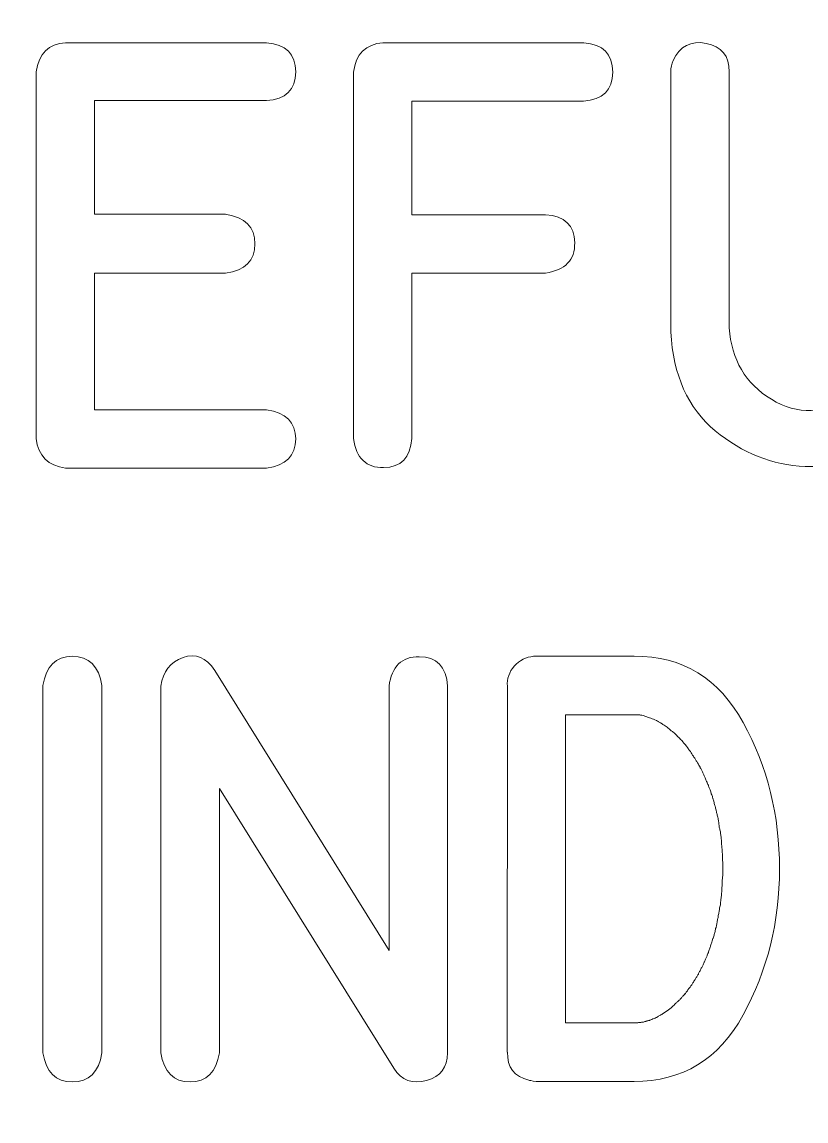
# Model space of a CAD drawing. Header units: millimetres. Extents: x -73 to 73, y -192 to 195.
# Drawn here: x -55.23 to -49.38, y 180.92 to 189.12 of the extents above; entities that cross this region are included whole.
import ezdxf

# ---------------------------------------------------------------- set-up
doc = ezdxf.new("R2010")
doc.units = ezdxf.units.MM
doc.header["$MEASUREMENT"] = 0
doc.layers.add('LED', color=7, linetype='Continuous')

msp = doc.modelspace()

# ---------------------------------------------------------------- linework, layer by layer
at = {"layer": 'LED', "color": 250, "lineweight": 9}
msp.add_open_spline([(70.6599, 74.2658), (70.9361, 74.248), (71.2072, 74.3453), (71.409, 74.5346), (71.409, 74.5346), (71.6108, 74.724), (71.7252, 74.987), (71.725, 75.2637), (71.725, 75.2637), (71.725, 75.2637), (71.725, 89.1213), (71.725, 89.1213), (71.725, 89.1213), (71.7248, 89.3867), (71.6193, 89.6411), (71.4315, 89.8287), (71.4315, 89.8287), (71.2437, 90.0162), (70.9904, 90.1215), (70.725, 90.1213), (70.725, 90.1213), (70.725, 90.1213), (68.2625, 90.1213), (68.2625, 90.1213), (68.2625, 90.1213), (65.9403, 90.1213), (63.7945, 91.3602), (62.6333, 93.3713), (62.6333, 93.3713), (61.4722, 95.3824), (61.4722, 97.8602), (62.6333, 99.8713), (62.6333, 99.8713), (63.7945, 101.8824), (65.9403, 103.1213), (68.2625, 103.1213), (68.2625, 103.1213), (68.2625, 103.1213), (70.725, 103.1213), (70.725, 103.1213), (70.725, 103.1213), (70.9904, 103.1215), (71.2448, 103.227), (71.4324, 103.4148), (71.4324, 103.4148), (71.6199, 103.6026), (71.7252, 103.8559), (71.725, 104.1213), (71.725, 104.1213), (71.725, 104.1213), (71.725, 174.8463), (71.725, 174.8463), (71.725, 174.8463), (71.7248, 175.1117), (71.6193, 175.3661), (71.4315, 175.5537), (71.4315, 175.5537), (71.2437, 175.7412), (70.9904, 175.8465), (70.725, 175.8463), (70.725, 175.8463), (70.725, 175.8463), (68.2625, 175.8463), (68.2625, 175.8463), (68.2625, 175.8463), (65.9403, 175.8463), (63.7945, 177.0852), (62.6333, 179.0963), (62.6333, 179.0963), (61.4722, 181.1074), (61.4722, 183.5852), (62.6333, 185.5963), (62.6333, 185.5963), (63.7945, 187.6074), (65.9403, 188.8463), (68.2625, 188.8463), (68.2625, 188.8463), (68.2625, 188.8463), (70.725, 188.8463), (70.725, 188.8463), (70.725, 188.8463), (70.9904, 188.8465), (71.2448, 188.952), (71.4324, 189.1398), (71.4324, 189.1398), (71.6199, 189.3276), (71.7252, 189.5809), (71.725, 189.8463), (71.725, 189.8463), (71.725, 189.8463), (71.725, 193.6206), (71.725, 193.6206), (71.725, 193.6206), (71.7248, 193.886), (71.6193, 194.1404), (71.4315, 194.328), (71.4315, 194.328), (71.2437, 194.5155), (70.9904, 194.6208), (70.725, 194.6206), (70.725, 194.6206), (70.725, 194.6206), (-70.725, 194.6206), (-70.725, 194.6206), (-70.725, 194.6206), (-70.9904, 194.6204), (-71.2448, 194.5148), (-71.4324, 194.3271), (-71.4324, 194.3271), (-71.6199, 194.1393), (-71.7252, 193.886), (-71.725, 193.6206), (-71.725, 193.6206), (-71.725, 193.6206), (-71.725, 189.8463), (-71.725, 189.8463), (-71.725, 189.8463), (-71.7248, 189.5809), (-71.6192, 189.3265), (-71.4315, 189.1389), (-71.4315, 189.1389), (-71.2437, 188.9514), (-70.9904, 188.8461), (-70.725, 188.8463), (-70.725, 188.8463), (-70.725, 188.8463), (-68.2625, 188.8463), (-68.2625, 188.8463), (-68.2625, 188.8463), (-65.9403, 188.8463), (-63.7944, 187.6074), (-62.6333, 185.5963), (-62.6333, 185.5963), (-61.4722, 183.5852), (-61.4722, 181.1074), (-62.6333, 179.0963), (-62.6333, 179.0963), (-63.7944, 177.0852), (-65.9403, 175.8463), (-68.2625, 175.8463), (-68.2625, 175.8463), (-68.2625, 175.8463), (-70.725, 175.8463), (-70.725, 175.8463), (-70.725, 175.8463), (-70.9904, 175.8461), (-71.2448, 175.7405), (-71.4324, 175.5528), (-71.4324, 175.5528), (-71.6199, 175.365), (-71.7252, 175.1117), (-71.725, 174.8463), (-71.725, 174.8463), (-71.725, 174.8463), (-71.725, 104.1213), (-71.725, 104.1213), (-71.725, 104.1213), (-71.7248, 103.8559), (-71.6192, 103.6015), (-71.4315, 103.4139), (-71.4315, 103.4139), (-71.2437, 103.2264), (-70.9904, 103.1211), (-70.725, 103.1213), (-70.725, 103.1213), (-70.725, 103.1213), (-68.2625, 103.1213), (-68.2625, 103.1213), (-68.2625, 103.1213), (-65.9403, 103.1213), (-63.7944, 101.8824), (-62.6333, 99.8713), (-62.6333, 99.8713), (-61.4722, 97.8602), (-61.4722, 95.3824), (-62.6333, 93.3713), (-62.6333, 93.3713), (-63.7944, 91.3602), (-65.9403, 90.1213), (-68.2625, 90.1213), (-68.2625, 90.1213), (-68.2625, 90.1213), (-70.725, 90.1213), (-70.725, 90.1213), (-70.725, 90.1213), (-70.9904, 90.1211), (-71.2448, 90.0155), (-71.4324, 89.8278), (-71.4324, 89.8278), (-71.6199, 89.64), (-71.7252, 89.3867), (-71.725, 89.1213), (-71.725, 89.1213), (-71.725, 89.1213), (-71.725, 84.4887), (-71.725, 84.4887), (-71.725, 84.4887), (-71.7247, 83.9613), (-71.3163, 83.5248), (-70.7901, 83.4908), (-70.7901, 83.4908), (-70.7901, 83.4908), (70.6599, 74.2658), (70.6599, 74.2658)], degree=3, knots=[0, 0, 0, 0, 0.019231, 0.019231, 0.019231, 0.019231, 0.038462, 0.038462, 0.038462, 0.038462, 0.057692, 0.057692, 0.057692, 0.057692, 0.076923, 0.076923, 0.076923, 0.076923, 0.096154, 0.096154, 0.096154, 0.096154, 0.115385, 0.115385, 0.115385, 0.115385, 0.134615, 0.134615, 0.134615, 0.134615, 0.153846, 0.153846, 0.153846, 0.153846, 0.173077, 0.173077, 0.173077, 0.173077, 0.192308, 0.192308, 0.192308, 0.192308, 0.211538, 0.211538, 0.211538, 0.211538, 0.230769, 0.230769, 0.230769, 0.230769, 0.25, 0.25, 0.25, 0.25, 0.269231, 0.269231, 0.269231, 0.269231, 0.288462, 0.288462, 0.288462, 0.288462, 0.307692, 0.307692, 0.307692, 0.307692, 0.326923, 0.326923, 0.326923, 0.326923, 0.346154, 0.346154, 0.346154, 0.346154, 0.365385, 0.365385, 0.365385, 0.365385, 0.384615, 0.384615, 0.384615, 0.384615, 0.403846, 0.403846, 0.403846, 0.403846, 0.423077, 0.423077, 0.423077, 0.423077, 0.442308, 0.442308, 0.442308, 0.442308, 0.461538, 0.461538, 0.461538, 0.461538, 0.480769, 0.480769, 0.480769, 0.480769, 0.5, 0.5, 0.5, 0.5, 0.519231, 0.519231, 0.519231, 0.519231, 0.538462, 0.538462, 0.538462, 0.538462, 0.557692, 0.557692, 0.557692, 0.557692, 0.576923, 0.576923, 0.576923, 0.576923, 0.596154, 0.596154, 0.596154, 0.596154, 0.615385, 0.615385, 0.615385, 0.615385, 0.634615, 0.634615, 0.634615, 0.634615, 0.653846, 0.653846, 0.653846, 0.653846, 0.673077, 0.673077, 0.673077, 0.673077, 0.692308, 0.692308, 0.692308, 0.692308, 0.711538, 0.711538, 0.711538, 0.711538, 0.730769, 0.730769, 0.730769, 0.730769, 0.75, 0.75, 0.75, 0.75, 0.769231, 0.769231, 0.769231, 0.769231, 0.788462, 0.788462, 0.788462, 0.788462, 0.807692, 0.807692, 0.807692, 0.807692, 0.826923, 0.826923, 0.826923, 0.826923, 0.846154, 0.846154, 0.846154, 0.846154, 0.865385, 0.865385, 0.865385, 0.865385, 0.884615, 0.884615, 0.884615, 0.884615, 0.903846, 0.903846, 0.903846, 0.903846, 0.923077, 0.923077, 0.923077, 0.923077, 0.942308, 0.942308, 0.942308, 0.942308, 0.961538, 0.961538, 0.961538, 0.961538, 1, 1, 1, 1], dxfattribs=at)
at = {"layer": 'LED', "color": 240, "lineweight": 9}
for points, knots in [([(-53.4081, 188.5347), (-53.4081, 188.5347), (-54.6935, 188.5347), (-54.6935, 188.5347), (-54.6935, 188.5347), (-54.6935, 188.5347), (-54.6935, 187.6864), (-54.6935, 187.6864), (-54.6935, 187.6864), (-54.6935, 187.6864), (-53.7135, 187.6864), (-53.7135, 187.6864), (-53.7135, 187.6864), (-53.5669, 187.6647), (-53.4939, 187.5912), (-53.4944, 187.4658), (-53.4944, 187.4658), (-53.4949, 187.3398), (-53.568, 187.2668), (-53.7135, 187.2462), (-53.7135, 187.2462), (-53.7135, 187.2462), (-54.6935, 187.2462), (-54.6935, 187.2462), (-54.6935, 187.2462), (-54.6935, 187.2462), (-54.6935, 186.2275), (-54.6935, 186.2275), (-54.6935, 186.2275), (-54.6935, 186.2275), (-53.4081, 186.2275), (-53.4081, 186.2275), (-53.4081, 186.2275), (-53.2626, 186.2058), (-53.1896, 186.1333), (-53.1896, 186.009), (-53.1896, 186.009), (-53.1896, 185.8851), (-53.2626, 185.8126), (-53.4081, 185.792), (-53.4081, 185.792), (-53.4081, 185.792), (-54.9089, 185.792), (-54.9089, 185.792), (-54.9089, 185.792), (-55.038, 185.8084), (-55.1115, 185.882), (-55.129, 186.0121), (-55.129, 186.0121), (-55.129, 186.0121), (-55.129, 188.75), (-55.129, 188.75), (-55.129, 188.75), (-55.1094, 188.8866), (-55.0359, 188.9585), (-54.9089, 188.967), (-54.9089, 188.967), (-54.9089, 188.967), (-53.4081, 188.967), (-53.4081, 188.967), (-53.4081, 188.967), (-53.2626, 188.9559), (-53.1896, 188.8829), (-53.1901, 188.749), (-53.1901, 188.749), (-53.1907, 188.6151), (-53.2637, 188.5437), (-53.4081, 188.5347)], [0, 0, 0, 0, 0.055556, 0.055556, 0.055556, 0.055556, 0.111111, 0.111111, 0.111111, 0.111111, 0.166667, 0.166667, 0.166667, 0.166667, 0.222222, 0.222222, 0.222222, 0.222222, 0.277778, 0.277778, 0.277778, 0.277778, 0.333333, 0.333333, 0.333333, 0.333333, 0.388889, 0.388889, 0.388889, 0.388889, 0.444444, 0.444444, 0.444444, 0.444444, 0.5, 0.5, 0.5, 0.5, 0.555556, 0.555556, 0.555556, 0.555556, 0.611111, 0.611111, 0.611111, 0.611111, 0.666667, 0.666667, 0.666667, 0.666667, 0.722222, 0.722222, 0.722222, 0.722222, 0.777778, 0.777778, 0.777778, 0.777778, 0.833333, 0.833333, 0.833333, 0.833333, 0.888889, 0.888889, 0.888889, 0.888889, 1, 1, 1, 1]), ([(-52.7589, 186.0121), (-52.7589, 186.0121), (-52.7589, 188.7469), (-52.7589, 188.7469), (-52.7589, 188.7469), (-52.7404, 188.8834), (-52.6668, 188.9569), (-52.5388, 188.967), (-52.5388, 188.967), (-52.5388, 188.967), (-51.038, 188.967), (-51.038, 188.967), (-51.038, 188.967), (-50.8946, 188.9559), (-50.8227, 188.8823), (-50.8227, 188.7474), (-50.8227, 188.7474), (-50.8227, 188.613), (-50.8957, 188.5405), (-51.0412, 188.5315), (-51.0412, 188.5315), (-51.0412, 188.5315), (-52.3234, 188.5315), (-52.3234, 188.5315), (-52.3234, 188.5315), (-52.3234, 188.5315), (-52.3234, 187.6832), (-52.3234, 187.6832), (-52.3234, 187.6832), (-52.3234, 187.6832), (-51.3233, 187.6832), (-51.3233, 187.6832), (-51.3233, 187.6832), (-51.1809, 187.6732), (-51.1084, 187.6033), (-51.1063, 187.4742), (-51.1063, 187.4742), (-51.1042, 187.3451), (-51.1767, 187.2694), (-51.3233, 187.2477), (-51.3233, 187.2477), (-51.3233, 187.2477), (-52.3234, 187.2477), (-52.3234, 187.2477), (-52.3234, 187.2477), (-52.3234, 187.2477), (-52.3234, 186.0121), (-52.3234, 186.0121), (-52.3234, 186.0121), (-52.3334, 185.8698), (-52.4038, 185.7973), (-52.5335, 185.7952), (-52.5335, 185.7952), (-52.6631, 185.7931), (-52.7383, 185.8656), (-52.7589, 186.0121)], [0, 0, 0, 0, 0.066667, 0.066667, 0.066667, 0.066667, 0.133333, 0.133333, 0.133333, 0.133333, 0.2, 0.2, 0.2, 0.2, 0.266667, 0.266667, 0.266667, 0.266667, 0.333333, 0.333333, 0.333333, 0.333333, 0.4, 0.4, 0.4, 0.4, 0.466667, 0.466667, 0.466667, 0.466667, 0.533333, 0.533333, 0.533333, 0.533333, 0.6, 0.6, 0.6, 0.6, 0.666667, 0.666667, 0.666667, 0.666667, 0.733333, 0.733333, 0.733333, 0.733333, 0.8, 0.8, 0.8, 0.8, 0.866667, 0.866667, 0.866667, 0.866667, 1, 1, 1, 1]), ([(-48.2991, 186.8387), (-48.2991, 186.8387), (-48.2991, 186.8075), (-48.2991, 186.8075), (-48.2991, 186.8075), (-48.3023, 186.7556), (-48.3044, 186.7249), (-48.3049, 186.7143), (-48.3049, 186.7143), (-48.3483, 186.3984), (-48.4785, 186.1651), (-48.6944, 186.0143), (-48.6944, 186.0143), (-48.9103, 185.864), (-49.141, 185.7936), (-49.3855, 185.8036), (-49.3855, 185.8036), (-49.6305, 185.8137), (-49.8549, 185.9026), (-50.0575, 186.0709), (-50.0575, 186.0709), (-50.2607, 186.2397), (-50.3713, 186.4852), (-50.3888, 186.8075), (-50.3888, 186.8075), (-50.3888, 186.8075), (-50.3888, 186.8387), (-50.3888, 186.8387), (-50.3888, 186.8387), (-50.3888, 186.8387), (-50.3888, 188.75), (-50.3888, 188.75), (-50.3888, 188.75), (-50.3888, 188.7807), (-50.383, 188.8088), (-50.3719, 188.8337), (-50.3719, 188.8337), (-50.3221, 188.9421), (-50.2396, 188.985), (-50.1242, 188.9622), (-50.1242, 188.9622), (-50.0094, 188.9395), (-49.9517, 188.8686), (-49.9517, 188.75), (-49.9517, 188.75), (-49.9517, 188.75), (-49.9517, 186.8387), (-49.9517, 186.8387), (-49.9517, 186.8387), (-49.9364, 186.6006), (-49.8316, 186.4228), (-49.6379, 186.3053), (-49.6379, 186.3053), (-49.4437, 186.1873), (-49.24, 186.1926), (-49.0262, 186.3206), (-49.0262, 186.3206), (-48.9299, 186.3773), (-48.8595, 186.4508), (-48.8145, 186.5408), (-48.8145, 186.5408), (-48.7695, 186.6307), (-48.7431, 186.7302), (-48.7346, 186.8387), (-48.7346, 186.8387), (-48.7346, 186.8387), (-48.7346, 188.75), (-48.7346, 188.75), (-48.7346, 188.75), (-48.7346, 188.7686), (-48.7336, 188.7823), (-48.7314, 188.7918), (-48.7314, 188.7918), (-48.7076, 188.9188), (-48.6298, 188.9765), (-48.4976, 188.9638), (-48.4976, 188.9638), (-48.3653, 188.9517), (-48.2991, 188.8802), (-48.2991, 188.75), (-48.2991, 188.75), (-48.2991, 188.75), (-48.2991, 186.8387), (-48.2991, 186.8387)], [0, 0, 0, 0, 0.045455, 0.045455, 0.045455, 0.045455, 0.090909, 0.090909, 0.090909, 0.090909, 0.136364, 0.136364, 0.136364, 0.136364, 0.181818, 0.181818, 0.181818, 0.181818, 0.227273, 0.227273, 0.227273, 0.227273, 0.272727, 0.272727, 0.272727, 0.272727, 0.318182, 0.318182, 0.318182, 0.318182, 0.363636, 0.363636, 0.363636, 0.363636, 0.409091, 0.409091, 0.409091, 0.409091, 0.454545, 0.454545, 0.454545, 0.454545, 0.5, 0.5, 0.5, 0.5, 0.545455, 0.545455, 0.545455, 0.545455, 0.590909, 0.590909, 0.590909, 0.590909, 0.636364, 0.636364, 0.636364, 0.636364, 0.681818, 0.681818, 0.681818, 0.681818, 0.727273, 0.727273, 0.727273, 0.727273, 0.772727, 0.772727, 0.772727, 0.772727, 0.818182, 0.818182, 0.818182, 0.818182, 0.863636, 0.863636, 0.863636, 0.863636, 0.909091, 0.909091, 0.909091, 0.909091, 1, 1, 1, 1]), ([(-54.6368, 181.4264), (-54.6596, 181.2809), (-54.7331, 181.2084), (-54.8575, 181.2089), (-54.8575, 181.2089), (-54.9824, 181.2094), (-55.0554, 181.2819), (-55.0771, 181.4264), (-55.0771, 181.4264), (-55.0771, 181.4264), (-55.0771, 184.1675), (-55.0771, 184.1675), (-55.0771, 184.1675), (-55.0554, 184.313), (-54.9824, 184.3865), (-54.8575, 184.3871), (-54.8575, 184.3871), (-54.7331, 184.3876), (-54.6596, 184.314), (-54.6368, 184.1675), (-54.6368, 184.1675), (-54.6368, 184.1675), (-54.6368, 181.4264), (-54.6368, 181.4264)], [0, 0, 0, 0, 0.142857, 0.142857, 0.142857, 0.142857, 0.285714, 0.285714, 0.285714, 0.285714, 0.428571, 0.428571, 0.428571, 0.428571, 0.571429, 0.571429, 0.571429, 0.571429, 0.714286, 0.714286, 0.714286, 0.714286, 1, 1, 1, 1]), ([(-52.0556, 181.4264), (-52.0556, 181.3179), (-52.108, 181.2491), (-52.2128, 181.2195), (-52.2128, 181.2195), (-52.3181, 181.1904), (-52.399, 181.2211), (-52.4572, 181.3121), (-52.4572, 181.3121), (-52.4572, 181.3121), (-53.7595, 183.4002), (-53.7595, 183.4002), (-53.7595, 183.4002), (-53.7595, 183.4002), (-53.7595, 181.4264), (-53.7595, 181.4264), (-53.7595, 181.4264), (-53.7823, 181.2819), (-53.8553, 181.2094), (-53.9786, 181.2094), (-53.9786, 181.2094), (-54.1024, 181.2094), (-54.1749, 181.2819), (-54.1966, 181.4264), (-54.1966, 181.4264), (-54.1966, 181.4264), (-54.1966, 184.1643), (-54.1966, 184.1643), (-54.1966, 184.1643), (-54.1813, 184.2717), (-54.1262, 184.3426), (-54.0315, 184.377), (-54.0315, 184.377), (-53.9368, 184.4109), (-53.8579, 184.3786), (-53.795, 184.2807), (-53.795, 184.2807), (-53.795, 184.2807), (-52.4927, 182.1894), (-52.4927, 182.1894), (-52.4927, 182.1894), (-52.4927, 182.1894), (-52.4927, 184.1643), (-52.4927, 184.1643), (-52.4927, 184.1643), (-52.4731, 184.3119), (-52.398, 184.3855), (-52.2673, 184.3839), (-52.2673, 184.3839), (-52.1366, 184.3823), (-52.0662, 184.3093), (-52.0556, 184.1643), (-52.0556, 184.1643), (-52.0556, 184.1643), (-52.0556, 181.4264), (-52.0556, 181.4264)], [0, 0, 0, 0, 0.066667, 0.066667, 0.066667, 0.066667, 0.133333, 0.133333, 0.133333, 0.133333, 0.2, 0.2, 0.2, 0.2, 0.266667, 0.266667, 0.266667, 0.266667, 0.333333, 0.333333, 0.333333, 0.333333, 0.4, 0.4, 0.4, 0.4, 0.466667, 0.466667, 0.466667, 0.466667, 0.533333, 0.533333, 0.533333, 0.533333, 0.6, 0.6, 0.6, 0.6, 0.666667, 0.666667, 0.666667, 0.666667, 0.733333, 0.733333, 0.733333, 0.733333, 0.8, 0.8, 0.8, 0.8, 0.866667, 0.866667, 0.866667, 0.866667, 1, 1, 1, 1]), ([(-51.3936, 184.3876), (-51.3936, 184.3876), (-50.6634, 184.3876), (-50.6634, 184.3876), (-50.6634, 184.3876), (-50.3004, 184.3876), (-50.0289, 184.2225), (-49.8479, 183.8918), (-49.8479, 183.8918), (-49.667, 183.561), (-49.5765, 183.197), (-49.5765, 182.8001), (-49.5765, 182.8001), (-49.5765, 182.4032), (-49.6675, 182.0397), (-49.8485, 181.709), (-49.8485, 181.709), (-50.03, 181.3782), (-50.3014, 181.2126), (-50.6634, 181.2126), (-50.6634, 181.2126), (-50.6634, 181.2126), (-51.3936, 181.2126), (-51.3936, 181.2126), (-51.3936, 181.2126), (-51.3936, 181.2126), (-51.3905, 181.2126), (-51.3905, 181.2126), (-51.3905, 181.2126), (-51.3905, 181.2126), (-51.3936, 181.2126), (-51.3936, 181.2126), (-51.3936, 181.2126), (-51.4275, 181.2179), (-51.446, 181.2211), (-51.4492, 181.2221), (-51.4492, 181.2221), (-51.5566, 181.2475), (-51.6101, 181.3179), (-51.609, 181.4327), (-51.609, 181.4327), (-51.609, 181.4327), (-51.6106, 181.4327), (-51.6106, 181.4327), (-51.6106, 181.4327), (-51.6106, 181.4327), (-51.609, 184.1706), (-51.609, 184.1706), (-51.609, 184.1706), (-51.6101, 184.1738), (-51.6106, 184.1781), (-51.6106, 184.1828), (-51.6106, 184.1828), (-51.6074, 184.24), (-51.5852, 184.2881), (-51.5434, 184.3278), (-51.5434, 184.3278), (-51.5011, 184.3675), (-51.4508, 184.3876), (-51.3921, 184.3876), (-51.3921, 184.3876), (-51.3921, 184.3876), (-51.3936, 184.3876), (-51.3936, 184.3876)], [0, 0, 0, 0, 0.058824, 0.058824, 0.058824, 0.058824, 0.117647, 0.117647, 0.117647, 0.117647, 0.176471, 0.176471, 0.176471, 0.176471, 0.235294, 0.235294, 0.235294, 0.235294, 0.294118, 0.294118, 0.294118, 0.294118, 0.352941, 0.352941, 0.352941, 0.352941, 0.411765, 0.411765, 0.411765, 0.411765, 0.470588, 0.470588, 0.470588, 0.470588, 0.529412, 0.529412, 0.529412, 0.529412, 0.588235, 0.588235, 0.588235, 0.588235, 0.647059, 0.647059, 0.647059, 0.647059, 0.705882, 0.705882, 0.705882, 0.705882, 0.764706, 0.764706, 0.764706, 0.764706, 0.823529, 0.823529, 0.823529, 0.823529, 0.882353, 0.882353, 0.882353, 0.882353, 1, 1, 1, 1]), ([(-50.6634, 181.6497), (-50.6613, 181.6497), (-50.6592, 181.6497), (-50.657, 181.6497), (-50.657, 181.6497), (-50.6549, 181.6497), (-50.6523, 181.6497), (-50.6496, 181.6497), (-50.6496, 181.6497), (-50.6475, 181.6497), (-50.6454, 181.6502), (-50.6438, 181.6508), (-50.6438, 181.6508), (-50.6422, 181.6513), (-50.6401, 181.6513), (-50.6369, 181.6513), (-50.6369, 181.6513), (-50.6348, 181.6513), (-50.6327, 181.6518), (-50.6301, 181.6523), (-50.6301, 181.6523), (-50.6274, 181.6529), (-50.6248, 181.6529), (-50.6216, 181.6529), (-50.6216, 181.6529), (-50.6195, 181.6529), (-50.6174, 181.6534), (-50.6152, 181.6534), (-50.6152, 181.6534), (-50.6131, 181.6539), (-50.6105, 181.6545), (-50.6073, 181.6545), (-50.6073, 181.6545), (-50.6057, 181.6545), (-50.6036, 181.6545), (-50.6015, 181.655), (-50.6015, 181.655), (-50.5994, 181.6555), (-50.5967, 181.656), (-50.5935, 181.656), (-50.5935, 181.656), (-50.5893, 181.6582), (-50.5851, 181.6592), (-50.5814, 181.6592), (-50.5814, 181.6592), (-50.5793, 181.6592), (-50.5771, 181.6597), (-50.575, 181.6613), (-50.575, 181.6613), (-50.5729, 181.6629), (-50.5703, 181.6645), (-50.5671, 181.665), (-50.5671, 181.665), (-50.565, 181.665), (-50.5628, 181.6656), (-50.5602, 181.6661), (-50.5602, 181.6661), (-50.5576, 181.6666), (-50.5549, 181.6672), (-50.5517, 181.6682), (-50.5517, 181.6682), (-50.5496, 181.6682), (-50.5475, 181.6687), (-50.5454, 181.6698), (-50.5454, 181.6698), (-50.5433, 181.6709), (-50.5412, 181.6719), (-50.538, 181.673), (-50.538, 181.673), (-50.5316, 181.6751), (-50.5269, 181.6772), (-50.5237, 181.6793), (-50.5237, 181.6793), (-50.5052, 181.6857), (-50.4999, 181.6873), (-50.5083, 181.6857), (-50.5083, 181.6857), (-50.5062, 181.6857), (-50.5041, 181.6862), (-50.502, 181.6878), (-50.502, 181.6878), (-50.4999, 181.6894), (-50.4972, 181.6904), (-50.4946, 181.6915), (-50.4946, 181.6915), (-50.4851, 181.6978), (-50.4808, 181.7005), (-50.4819, 181.6994), (-50.4819, 181.6994), (-50.4718, 181.7047), (-50.4665, 181.7074), (-50.4665, 181.7074), (-50.4665, 181.7074), (-50.4644, 181.7084), (-50.4623, 181.7095), (-50.4602, 181.7111), (-50.4602, 181.7111), (-50.4581, 181.7127), (-50.4554, 181.7143), (-50.4523, 181.7164), (-50.4523, 181.7164), (-50.4433, 181.7227), (-50.4385, 181.7259), (-50.4385, 181.7259), (-50.4385, 181.7259), (-50.4364, 181.727), (-50.4343, 181.728), (-50.4316, 181.7296), (-50.4316, 181.7296), (-50.429, 181.7312), (-50.4263, 181.7328), (-50.4231, 181.7349), (-50.4231, 181.7349), (-50.421, 181.7359), (-50.4189, 181.7375), (-50.4168, 181.7397), (-50.4168, 181.7397), (-50.4147, 181.7418), (-50.412, 181.7439), (-50.4089, 181.746), (-50.4089, 181.746), (-50.4073, 181.7471), (-50.4052, 181.7481), (-50.403, 181.7497), (-50.403, 181.7497), (-50.4009, 181.7513), (-50.3983, 181.7534), (-50.3951, 181.755), (-50.3951, 181.755), (-50.393, 181.7571), (-50.3877, 181.7613), (-50.3798, 181.7677), (-50.3798, 181.7677), (-50.3713, 181.7762), (-50.3671, 181.7799), (-50.3671, 181.7799), (-50.3671, 181.7799), (-50.3649, 181.782), (-50.3634, 181.7841), (-50.3612, 181.7862), (-50.3612, 181.7862), (-50.3591, 181.7883), (-50.3565, 181.791), (-50.3533, 181.7942), (-50.3533, 181.7942), (-50.3512, 181.7963), (-50.3491, 181.7979), (-50.3469, 181.8), (-50.3469, 181.8), (-50.3448, 181.8021), (-50.3427, 181.8047), (-50.3395, 181.8079), (-50.3395, 181.8079), (-50.3364, 181.81), (-50.3316, 181.8143), (-50.3253, 181.8201), (-50.3253, 181.8201), (-50.3231, 181.8222), (-50.321, 181.8243), (-50.3194, 181.8264), (-50.3194, 181.8264), (-50.3173, 181.8286), (-50.3147, 181.8312), (-50.3115, 181.8344), (-50.3115, 181.8344), (-50.3094, 181.8365), (-50.3073, 181.8386), (-50.3051, 181.8413), (-50.3051, 181.8413), (-50.303, 181.8439), (-50.3004, 181.8465), (-50.2977, 181.8497), (-50.2977, 181.8497), (-50.285, 181.8661), (-50.2808, 181.8714), (-50.285, 181.8651), (-50.285, 181.8651), (-50.2776, 181.8725), (-50.2734, 181.8783), (-50.2713, 181.8825), (-50.2713, 181.8825), (-50.2618, 181.8947), (-50.2575, 181.9005), (-50.2586, 181.8995), (-50.2586, 181.8995), (-50.2565, 181.9026), (-50.2543, 181.9053), (-50.2528, 181.9079), (-50.2528, 181.9079), (-50.2506, 181.9106), (-50.248, 181.9132), (-50.2448, 181.9164), (-50.2448, 181.9164), (-50.2427, 181.9196), (-50.2411, 181.9227), (-50.2395, 181.9259), (-50.2395, 181.9259), (-50.2379, 181.9291), (-50.2353, 181.9317), (-50.2326, 181.9349), (-50.2326, 181.9349), (-50.2316, 181.9381), (-50.2295, 181.9413), (-50.2268, 181.945), (-50.2268, 181.945), (-50.2242, 181.9487), (-50.2221, 181.9518), (-50.2199, 181.955), (-50.2199, 181.955), (-50.2136, 181.9635), (-50.2099, 181.9698), (-50.2078, 181.9741), (-50.2078, 181.9741), (-50.2057, 181.9767), (-50.2035, 181.9804), (-50.202, 181.9841), (-50.202, 181.9841), (-50.2004, 181.9873), (-50.1983, 181.991), (-50.1951, 181.9942), (-50.1951, 181.9942), (-50.193, 181.9968), (-50.1914, 182.0005), (-50.1898, 182.0042), (-50.1898, 182.0042), (-50.1882, 182.0074), (-50.1861, 182.0111), (-50.1829, 182.0143), (-50.1829, 182.0143), (-50.1808, 182.0191), (-50.1776, 182.0259), (-50.1734, 182.0344), (-50.1734, 182.0344), (-50.1713, 182.0376), (-50.1697, 182.0407), (-50.1681, 182.045), (-50.1681, 182.045), (-50.1665, 182.0492), (-50.1644, 182.0534), (-50.1612, 182.0577), (-50.1612, 182.0577), (-50.1591, 182.0609), (-50.157, 182.064), (-50.1554, 182.0677), (-50.1554, 182.0677), (-50.1543, 182.0714), (-50.1517, 182.0751), (-50.1485, 182.0794), (-50.1485, 182.0794), (-50.1475, 182.0826), (-50.1464, 182.0857), (-50.1448, 182.09), (-50.1448, 182.09), (-50.1432, 182.0942), (-50.1416, 182.0984), (-50.1395, 182.1027), (-50.1395, 182.1027), (-50.1363, 182.1074), (-50.1326, 182.1154), (-50.1284, 182.1259), (-50.1284, 182.1259), (-50.1183, 182.1513), (-50.1146, 182.1598), (-50.1178, 182.1503), (-50.1178, 182.1503), (-50.1168, 182.1535), (-50.1152, 182.1577), (-50.1136, 182.1619), (-50.1136, 182.1619), (-50.112, 182.1667), (-50.1104, 182.1715), (-50.1083, 182.1752), (-50.1083, 182.1752), (-50.1072, 182.1794), (-50.1062, 182.1836), (-50.1046, 182.1879), (-50.1046, 182.1879), (-50.103, 182.1921), (-50.1009, 182.1963), (-50.0993, 182.2016), (-50.0993, 182.2016), (-50.0961, 182.2111), (-50.0935, 182.2191), (-50.0914, 182.2265), (-50.0914, 182.2265), (-50.0903, 182.2307), (-50.0892, 182.235), (-50.0877, 182.2392), (-50.0877, 182.2392), (-50.0861, 182.2429), (-50.084, 182.2477), (-50.0818, 182.2529), (-50.0818, 182.2529), (-50.0861, 182.2424), (-50.0834, 182.2514), (-50.0744, 182.2794), (-50.0744, 182.2794), (-50.0723, 182.2842), (-50.0691, 182.2932), (-50.0649, 182.3053), (-50.0649, 182.3053), (-50.0649, 182.3096), (-50.0644, 182.3143), (-50.0628, 182.3186), (-50.0628, 182.3186), (-50.0612, 182.3233), (-50.0596, 182.3281), (-50.0586, 182.3334), (-50.0586, 182.3334), (-50.0575, 182.3376), (-50.0564, 182.3418), (-50.0554, 182.3466), (-50.0554, 182.3466), (-50.0548, 182.3514), (-50.0533, 182.3561), (-50.0511, 182.3614), (-50.0511, 182.3614), (-50.0511, 182.3646), (-50.0501, 182.3683), (-50.0485, 182.3731), (-50.0485, 182.3731), (-50.0469, 182.3778), (-50.0459, 182.3826), (-50.0448, 182.3879), (-50.0448, 182.3879), (-50.0437, 182.3948), (-50.0421, 182.4048), (-50.04, 182.417), (-50.04, 182.417), (-50.04, 182.4212), (-50.0395, 182.4255), (-50.0379, 182.4302), (-50.0379, 182.4302), (-50.0363, 182.435), (-50.0347, 182.4397), (-50.0342, 182.445), (-50.0342, 182.445), (-50.0342, 182.4493), (-50.0337, 182.4535), (-50.0326, 182.4583), (-50.0326, 182.4583), (-50.0316, 182.463), (-50.0305, 182.4678), (-50.0294, 182.4731), (-50.0294, 182.4731), (-50.0284, 182.4805), (-50.0268, 182.49), (-50.0247, 182.5027), (-50.0247, 182.5027), (-50.0247, 182.5064), (-50.0236, 182.5112), (-50.022, 182.5165), (-50.022, 182.5165), (-50.021, 182.5218), (-50.0194, 182.5265), (-50.0183, 182.5318), (-50.0183, 182.5318), (-50.0183, 182.5392), (-50.0173, 182.5487), (-50.0152, 182.5614), (-50.0152, 182.5614), (-50.0152, 182.5657), (-50.0152, 182.5699), (-50.0146, 182.5747), (-50.0146, 182.5747), (-50.0141, 182.5794), (-50.013, 182.5847), (-50.012, 182.5906), (-50.012, 182.5906), (-50.0104, 182.6033), (-50.0093, 182.6128), (-50.0093, 182.6202), (-50.0093, 182.6202), (-50.0083, 182.6276), (-50.0078, 182.6371), (-50.0078, 182.6498), (-50.0078, 182.6498), (-50.0067, 182.6572), (-50.0062, 182.6673), (-50.0062, 182.6805), (-50.0062, 182.6805), (-50.0051, 182.6879), (-50.0046, 182.698), (-50.0046, 182.7101), (-50.0046, 182.7101), (-50.0046, 182.7154), (-50.004, 182.7202), (-50.0035, 182.725), (-50.0035, 182.725), (-50.003, 182.7297), (-50.0025, 182.735), (-50.0014, 182.7414), (-50.0014, 182.7414), (-50.0014, 182.7456), (-50.0009, 182.7498), (-50.0003, 182.7546), (-50.0003, 182.7546), (-50.0003, 182.7588), (-49.9998, 182.7646), (-49.9998, 182.7705), (-49.9998, 182.7705), (-49.9998, 182.7747), (-49.9998, 182.7795), (-49.9998, 182.7848), (-49.9998, 182.7848), (-49.9998, 182.7895), (-49.9998, 182.7948), (-49.9998, 182.8001), (-49.9998, 182.8001), (-49.9998, 182.8054), (-49.9998, 182.8102), (-49.9998, 182.8149), (-49.9998, 182.8149), (-49.9998, 182.8197), (-49.9998, 182.8244), (-49.9998, 182.8297), (-49.9998, 182.8297), (-49.9998, 182.8345), (-50.0003, 182.8398), (-50.0003, 182.844), (-50.0003, 182.844), (-50.0009, 182.8488), (-50.0014, 182.8546), (-50.0014, 182.8604), (-50.0014, 182.8604), (-50.0014, 182.8647), (-50.0014, 182.8694), (-50.0014, 182.8747), (-50.0014, 182.8747), (-50.0014, 182.8795), (-50.0014, 182.8848), (-50.0014, 182.8901), (-50.0014, 182.8901), (-50.0014, 182.8964), (-50.0025, 182.9065), (-50.0046, 182.9213), (-50.0046, 182.9213), (-50.0046, 182.9335), (-50.0051, 182.943), (-50.0062, 182.9488), (-50.0062, 182.9488), (-50.0062, 182.9562), (-50.0072, 182.9668), (-50.0093, 182.9816), (-50.0093, 182.9816), (-50.0093, 182.9938), (-50.0099, 183.0033), (-50.0109, 183.0097), (-50.0109, 183.0097), (-50.0109, 183.0165), (-50.0115, 183.0266), (-50.0136, 183.0388), (-50.0136, 183.0388), (-50.0146, 183.043), (-50.0157, 183.0478), (-50.0162, 183.053), (-50.0162, 183.053), (-50.0167, 183.0578), (-50.0167, 183.0631), (-50.0167, 183.0684), (-50.0167, 183.0684), (-50.0189, 183.0806), (-50.021, 183.0906), (-50.0231, 183.098), (-50.0231, 183.098), (-50.0242, 183.1017), (-50.0252, 183.1065), (-50.0263, 183.1107), (-50.0263, 183.1107), (-50.0273, 183.1155), (-50.0279, 183.1202), (-50.0279, 183.1255), (-50.0279, 183.1255), (-50.0289, 183.1329), (-50.0305, 183.1425), (-50.0326, 183.1552), (-50.0326, 183.1552), (-50.0337, 183.1626), (-50.0347, 183.1721), (-50.0369, 183.1848), (-50.0369, 183.1848), (-50.0411, 183.197), (-50.0437, 183.2065), (-50.0448, 183.2123), (-50.0448, 183.2123), (-50.0469, 183.225), (-50.0485, 183.2335), (-50.0496, 183.2388), (-50.0496, 183.2388), (-50.0517, 183.243), (-50.0533, 183.2472), (-50.0543, 183.252), (-50.0543, 183.252), (-50.0554, 183.2568), (-50.0559, 183.2615), (-50.057, 183.2668), (-50.057, 183.2668), (-50.058, 183.2711), (-50.0596, 183.2753), (-50.0617, 183.2801), (-50.0617, 183.2801), (-50.0638, 183.2848), (-50.0649, 183.2896), (-50.0649, 183.2949), (-50.0649, 183.2949), (-50.0744, 183.3224), (-50.0771, 183.3314), (-50.0728, 183.3208), (-50.0728, 183.3208), (-50.075, 183.3282), (-50.0771, 183.3372), (-50.0802, 183.3473), (-50.0802, 183.3473), (-50.0824, 183.3504), (-50.0845, 183.3541), (-50.0861, 183.3589), (-50.0861, 183.3589), (-50.0877, 183.3637), (-50.0887, 183.3679), (-50.0898, 183.3721), (-50.0898, 183.3721), (-50.0908, 183.3753), (-50.094, 183.3843), (-50.0993, 183.3986), (-50.0993, 183.3986), (-50.103, 183.4086), (-50.1062, 183.4171), (-50.1083, 183.4235), (-50.1083, 183.4235), (-50.1104, 183.4266), (-50.112, 183.4303), (-50.1136, 183.4351), (-50.1136, 183.4351), (-50.1152, 183.4399), (-50.1168, 183.4441), (-50.1178, 183.4483), (-50.1178, 183.4483), (-50.1199, 183.451), (-50.1221, 183.4547), (-50.1236, 183.4589), (-50.1236, 183.4589), (-50.1258, 183.4631), (-50.1273, 183.4674), (-50.1284, 183.4716), (-50.1284, 183.4716), (-50.1326, 183.4817), (-50.1363, 183.4896), (-50.1395, 183.4949), (-50.1395, 183.4949), (-50.1437, 183.505), (-50.1464, 183.5124), (-50.1485, 183.5166), (-50.1485, 183.5166), (-50.1527, 183.5266), (-50.1564, 183.5346), (-50.1596, 183.5393), (-50.1596, 183.5393), (-50.1617, 183.5425), (-50.1639, 183.5462), (-50.1654, 183.5499), (-50.1654, 183.5499), (-50.1676, 183.5531), (-50.1691, 183.5568), (-50.1702, 183.56), (-50.1702, 183.56), (-50.1766, 183.57), (-50.1808, 183.5774), (-50.1829, 183.5817), (-50.1829, 183.5817), (-50.1919, 183.596), (-50.1961, 183.6028), (-50.1951, 183.6018), (-50.1951, 183.6018), (-50.1983, 183.605), (-50.2004, 183.6081), (-50.202, 183.6118), (-50.202, 183.6118), (-50.2035, 183.6155), (-50.2057, 183.6187), (-50.2078, 183.6219), (-50.2078, 183.6219), (-50.2099, 183.6261), (-50.2136, 183.632), (-50.2199, 183.6404), (-50.2199, 183.6404), (-50.2221, 183.6436), (-50.2242, 183.6468), (-50.2263, 183.6494), (-50.2263, 183.6494), (-50.2284, 183.6526), (-50.23, 183.6558), (-50.2311, 183.6589), (-50.2311, 183.6589), (-50.2358, 183.6685), (-50.2448, 183.6801), (-50.257, 183.6944), (-50.257, 183.6944), (-50.2591, 183.6965), (-50.2676, 183.7082), (-50.2819, 183.7288), (-50.2819, 183.7288), (-50.2946, 183.7431), (-50.3036, 183.7537), (-50.3099, 183.76), (-50.3099, 183.76), (-50.3163, 183.7669), (-50.3253, 183.7769), (-50.338, 183.7891), (-50.338, 183.7891), (-50.3459, 183.7986), (-50.3549, 183.8071), (-50.3644, 183.8156), (-50.3644, 183.8156), (-50.3713, 183.8209), (-50.3813, 183.8283), (-50.3935, 183.8389), (-50.3935, 183.8389), (-50.4041, 183.8473), (-50.4136, 183.8547), (-50.4231, 183.8621), (-50.4231, 183.8621), (-50.447, 183.8775), (-50.4565, 183.8844), (-50.4523, 183.8822), (-50.4523, 183.8822), (-50.4734, 183.8944), (-50.4824, 183.9002), (-50.4803, 183.8992), (-50.4803, 183.8992), (-50.4803, 183.8992), (-50.4898, 183.9039), (-50.5083, 183.9135), (-50.5083, 183.9135), (-50.5126, 183.9151), (-50.5221, 183.9188), (-50.538, 183.9241), (-50.538, 183.9241), (-50.5512, 183.9293), (-50.5613, 183.933), (-50.5671, 183.9352), (-50.5671, 183.9352), (-50.5724, 183.9357), (-50.5771, 183.9373), (-50.5814, 183.9389), (-50.5814, 183.9389), (-50.5851, 183.9405), (-50.5893, 183.942), (-50.5935, 183.9442), (-50.5935, 183.9442), (-50.6121, 183.9473), (-50.6216, 183.9489), (-50.6216, 183.9489), (-50.6216, 183.9489), (-50.6279, 183.95), (-50.6369, 183.9505), (-50.6496, 183.9505), (-50.6496, 183.9505), (-50.6523, 183.9505), (-50.6549, 183.9505), (-50.657, 183.9505), (-50.657, 183.9505), (-50.6592, 183.9505), (-50.6613, 183.9505), (-50.6634, 183.9505), (-50.6634, 183.9505), (-50.6634, 183.9505), (-51.1751, 183.9505), (-51.1751, 183.9505), (-51.1751, 183.9505), (-51.1751, 183.9505), (-51.1751, 181.6497), (-51.1751, 181.6497), (-51.1751, 181.6497), (-51.1751, 181.6497), (-51.1751, 181.6497), (-51.1751, 181.6497), (-51.1751, 181.6497), (-51.1751, 181.6497), (-50.6634, 181.6497), (-50.6634, 181.6497)], [0, 0, 0, 0, 0.005848, 0.005848, 0.005848, 0.005848, 0.011696, 0.011696, 0.011696, 0.011696, 0.017544, 0.017544, 0.017544, 0.017544, 0.023392, 0.023392, 0.023392, 0.023392, 0.02924, 0.02924, 0.02924, 0.02924, 0.035088, 0.035088, 0.035088, 0.035088, 0.040936, 0.040936, 0.040936, 0.040936, 0.046784, 0.046784, 0.046784, 0.046784, 0.052632, 0.052632, 0.052632, 0.052632, 0.05848, 0.05848, 0.05848, 0.05848, 0.064327, 0.064327, 0.064327, 0.064327, 0.070175, 0.070175, 0.070175, 0.070175, 0.076023, 0.076023, 0.076023, 0.076023, 0.081871, 0.081871, 0.081871, 0.081871, 0.087719, 0.087719, 0.087719, 0.087719, 0.093567, 0.093567, 0.093567, 0.093567, 0.099415, 0.099415, 0.099415, 0.099415, 0.105263, 0.105263, 0.105263, 0.105263, 0.111111, 0.111111, 0.111111, 0.111111, 0.116959, 0.116959, 0.116959, 0.116959, 0.122807, 0.122807, 0.122807, 0.122807, 0.128655, 0.128655, 0.128655, 0.128655, 0.134503, 0.134503, 0.134503, 0.134503, 0.140351, 0.140351, 0.140351, 0.140351, 0.146199, 0.146199, 0.146199, 0.146199, 0.152047, 0.152047, 0.152047, 0.152047, 0.157895, 0.157895, 0.157895, 0.157895, 0.163743, 0.163743, 0.163743, 0.163743, 0.169591, 0.169591, 0.169591, 0.169591, 0.175439, 0.175439, 0.175439, 0.175439, 0.181287, 0.181287, 0.181287, 0.181287, 0.187135, 0.187135, 0.187135, 0.187135, 0.192982, 0.192982, 0.192982, 0.192982, 0.19883, 0.19883, 0.19883, 0.19883, 0.204678, 0.204678, 0.204678, 0.204678, 0.210526, 0.210526, 0.210526, 0.210526, 0.216374, 0.216374, 0.216374, 0.216374, 0.222222, 0.222222, 0.222222, 0.222222, 0.22807, 0.22807, 0.22807, 0.22807, 0.233918, 0.233918, 0.233918, 0.233918, 0.239766, 0.239766, 0.239766, 0.239766, 0.245614, 0.245614, 0.245614, 0.245614, 0.251462, 0.251462, 0.251462, 0.251462, 0.25731, 0.25731, 0.25731, 0.25731, 0.263158, 0.263158, 0.263158, 0.263158, 0.269006, 0.269006, 0.269006, 0.269006, 0.274854, 0.274854, 0.274854, 0.274854, 0.280702, 0.280702, 0.280702, 0.280702, 0.28655, 0.28655, 0.28655, 0.28655, 0.292398, 0.292398, 0.292398, 0.292398, 0.298246, 0.298246, 0.298246, 0.298246, 0.304094, 0.304094, 0.304094, 0.304094, 0.309942, 0.309942, 0.309942, 0.309942, 0.315789, 0.315789, 0.315789, 0.315789, 0.321637, 0.321637, 0.321637, 0.321637, 0.327485, 0.327485, 0.327485, 0.327485, 0.333333, 0.333333, 0.333333, 0.333333, 0.339181, 0.339181, 0.339181, 0.339181, 0.345029, 0.345029, 0.345029, 0.345029, 0.350877, 0.350877, 0.350877, 0.350877, 0.356725, 0.356725, 0.356725, 0.356725, 0.362573, 0.362573, 0.362573, 0.362573, 0.368421, 0.368421, 0.368421, 0.368421, 0.374269, 0.374269, 0.374269, 0.374269, 0.380117, 0.380117, 0.380117, 0.380117, 0.385965, 0.385965, 0.385965, 0.385965, 0.391813, 0.391813, 0.391813, 0.391813, 0.397661, 0.397661, 0.397661, 0.397661, 0.403509, 0.403509, 0.403509, 0.403509, 0.409357, 0.409357, 0.409357, 0.409357, 0.415205, 0.415205, 0.415205, 0.415205, 0.421053, 0.421053, 0.421053, 0.421053, 0.426901, 0.426901, 0.426901, 0.426901, 0.432749, 0.432749, 0.432749, 0.432749, 0.438596, 0.438596, 0.438596, 0.438596, 0.444444, 0.444444, 0.444444, 0.444444, 0.450292, 0.450292, 0.450292, 0.450292, 0.45614, 0.45614, 0.45614, 0.45614, 0.461988, 0.461988, 0.461988, 0.461988, 0.467836, 0.467836, 0.467836, 0.467836, 0.473684, 0.473684, 0.473684, 0.473684, 0.479532, 0.479532, 0.479532, 0.479532, 0.48538, 0.48538, 0.48538, 0.48538, 0.491228, 0.491228, 0.491228, 0.491228, 0.497076, 0.497076, 0.497076, 0.497076, 0.502924, 0.502924, 0.502924, 0.502924, 0.508772, 0.508772, 0.508772, 0.508772, 0.51462, 0.51462, 0.51462, 0.51462, 0.520468, 0.520468, 0.520468, 0.520468, 0.526316, 0.526316, 0.526316, 0.526316, 0.532164, 0.532164, 0.532164, 0.532164, 0.538012, 0.538012, 0.538012, 0.538012, 0.54386, 0.54386, 0.54386, 0.54386, 0.549708, 0.549708, 0.549708, 0.549708, 0.555556, 0.555556, 0.555556, 0.555556, 0.561404, 0.561404, 0.561404, 0.561404, 0.567251, 0.567251, 0.567251, 0.567251, 0.573099, 0.573099, 0.573099, 0.573099, 0.578947, 0.578947, 0.578947, 0.578947, 0.584795, 0.584795, 0.584795, 0.584795, 0.590643, 0.590643, 0.590643, 0.590643, 0.596491, 0.596491, 0.596491, 0.596491, 0.602339, 0.602339, 0.602339, 0.602339, 0.608187, 0.608187, 0.608187, 0.608187, 0.614035, 0.614035, 0.614035, 0.614035, 0.619883, 0.619883, 0.619883, 0.619883, 0.625731, 0.625731, 0.625731, 0.625731, 0.631579, 0.631579, 0.631579, 0.631579, 0.637427, 0.637427, 0.637427, 0.637427, 0.643275, 0.643275, 0.643275, 0.643275, 0.649123, 0.649123, 0.649123, 0.649123, 0.654971, 0.654971, 0.654971, 0.654971, 0.660819, 0.660819, 0.660819, 0.660819, 0.666667, 0.666667, 0.666667, 0.666667, 0.672515, 0.672515, 0.672515, 0.672515, 0.678363, 0.678363, 0.678363, 0.678363, 0.684211, 0.684211, 0.684211, 0.684211, 0.690058, 0.690058, 0.690058, 0.690058, 0.695906, 0.695906, 0.695906, 0.695906, 0.701754, 0.701754, 0.701754, 0.701754, 0.707602, 0.707602, 0.707602, 0.707602, 0.71345, 0.71345, 0.71345, 0.71345, 0.719298, 0.719298, 0.719298, 0.719298, 0.725146, 0.725146, 0.725146, 0.725146, 0.730994, 0.730994, 0.730994, 0.730994, 0.736842, 0.736842, 0.736842, 0.736842, 0.74269, 0.74269, 0.74269, 0.74269, 0.748538, 0.748538, 0.748538, 0.748538, 0.754386, 0.754386, 0.754386, 0.754386, 0.760234, 0.760234, 0.760234, 0.760234, 0.766082, 0.766082, 0.766082, 0.766082, 0.77193, 0.77193, 0.77193, 0.77193, 0.777778, 0.777778, 0.777778, 0.777778, 0.783626, 0.783626, 0.783626, 0.783626, 0.789474, 0.789474, 0.789474, 0.789474, 0.795322, 0.795322, 0.795322, 0.795322, 0.80117, 0.80117, 0.80117, 0.80117, 0.807018, 0.807018, 0.807018, 0.807018, 0.812865, 0.812865, 0.812865, 0.812865, 0.818713, 0.818713, 0.818713, 0.818713, 0.824561, 0.824561, 0.824561, 0.824561, 0.830409, 0.830409, 0.830409, 0.830409, 0.836257, 0.836257, 0.836257, 0.836257, 0.842105, 0.842105, 0.842105, 0.842105, 0.847953, 0.847953, 0.847953, 0.847953, 0.853801, 0.853801, 0.853801, 0.853801, 0.859649, 0.859649, 0.859649, 0.859649, 0.865497, 0.865497, 0.865497, 0.865497, 0.871345, 0.871345, 0.871345, 0.871345, 0.877193, 0.877193, 0.877193, 0.877193, 0.883041, 0.883041, 0.883041, 0.883041, 0.888889, 0.888889, 0.888889, 0.888889, 0.894737, 0.894737, 0.894737, 0.894737, 0.900585, 0.900585, 0.900585, 0.900585, 0.906433, 0.906433, 0.906433, 0.906433, 0.912281, 0.912281, 0.912281, 0.912281, 0.918129, 0.918129, 0.918129, 0.918129, 0.923977, 0.923977, 0.923977, 0.923977, 0.929825, 0.929825, 0.929825, 0.929825, 0.935673, 0.935673, 0.935673, 0.935673, 0.94152, 0.94152, 0.94152, 0.94152, 0.947368, 0.947368, 0.947368, 0.947368, 0.953216, 0.953216, 0.953216, 0.953216, 0.959064, 0.959064, 0.959064, 0.959064, 0.964912, 0.964912, 0.964912, 0.964912, 0.97076, 0.97076, 0.97076, 0.97076, 0.976608, 0.976608, 0.976608, 0.976608, 0.982456, 0.982456, 0.982456, 0.982456, 0.988304, 0.988304, 0.988304, 0.988304, 1, 1, 1, 1])]:
    msp.add_open_spline(points, degree=3, knots=knots, dxfattribs=at)

doc.saveas('drawing.dxf')
